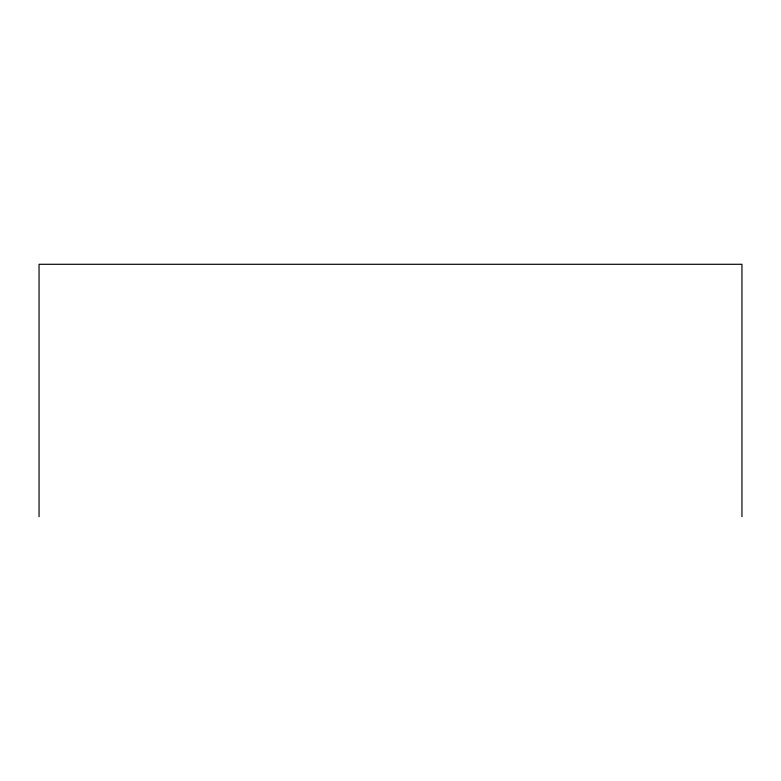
<?xml version="1.0" encoding="UTF-8"?>
<svg xmlns="http://www.w3.org/2000/svg" width="781" height="781" viewBox="0 0 781 781"><rect width="100%" height="100%" fill="white"/><g stroke="black" fill="none" stroke-linecap="round" stroke-linejoin="round"><path stroke-width="1.17" d="M741.95 516.71L741.95 264.29L39.05 264.29L39.05 516.71"/></g></svg>
